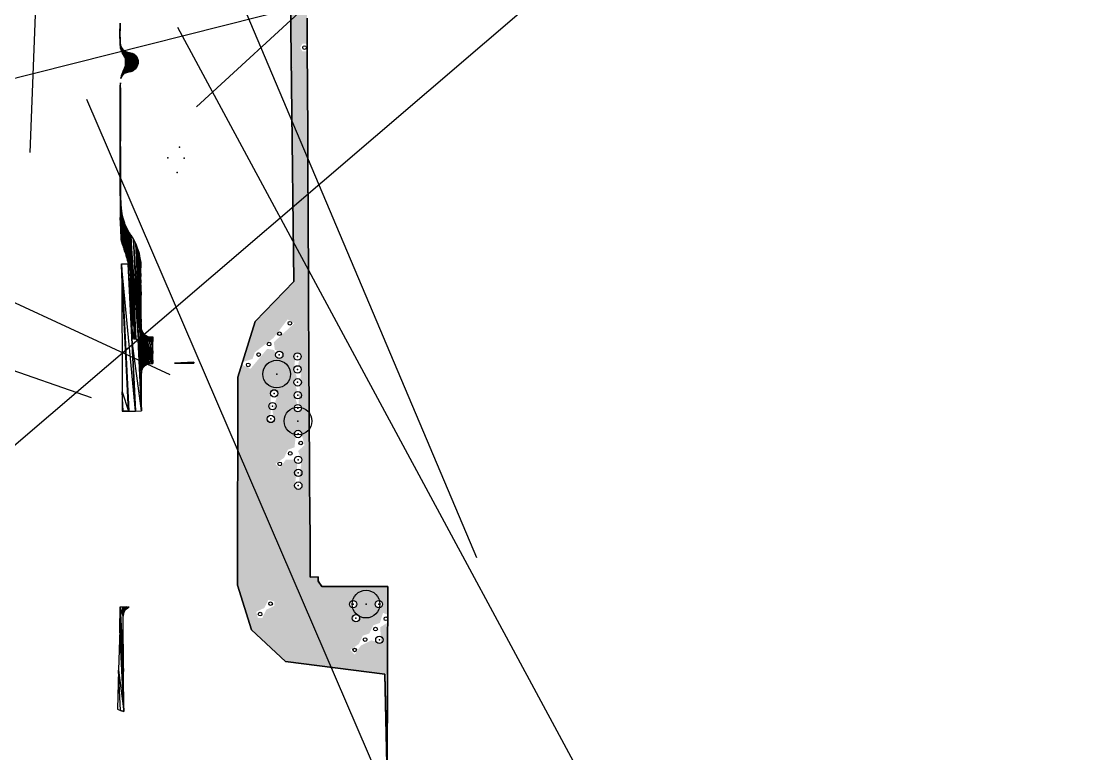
# Model space of a CAD drawing. Header units: metres. Extents: x 4 to 261, y 19 to 641.
# Drawn here: x 125.4 to 240.7, y 241.9 to 321.3 of the extents above; entities that cross this region are included whole.
import ezdxf

# ---------------------------------------------------------------- set-up
doc = ezdxf.new("R2010")
doc.units = ezdxf.units.M
for name, color, linetype in [('BOUNDARY', 7, 'Continuous'), ('ELECTR_CABLE', 7, 'Continuous'), ('ELECTR_CABLE_COMM', 7, 'Continuous'), ('NEW_BUSH', 3, 'Continuous'), ('NEW_LAWN', 82, 'Continuous'), ('NEW_TREE', 3, 'Continuous'), ('OVERHEAD_POWER_LINE', 7, 'Continuous'), ('ROAD', 7, 'Continuous'), ('SEWER', 7, 'Continuous'), ('SIDEWALK_PATH', 7, 'Continuous'), ('TREE', 7, 'Continuous'), ('WATER_PIPELINE', 7, 'Continuous')]:
    doc.layers.add(name, color=color, linetype=linetype)

# ---------------------------------------------------------------- blocks, each defined once
blk = doc.blocks.new('ДЕРЕН_SIBIRICA')
blk.add_circle((0, 0), 0.2)
blk = doc.blocks.new('СПИРЕЯ_СЕРАЯ')
blk.add_circle((0, 0), 0.2)
blk = doc.blocks.new('ДЕРЕН_FLAVIRAMEA')
blk.add_circle((0, 0), 0.2)

msp = doc.modelspace()

# ---------------------------------------------------------------- hatches: boundary and pattern name
at = {"layer": 'NEW_LAWN'}
h = msp.add_hatch(color=82, dxfattribs=at)
h.paths.add_polyline_path([(149.29, 284.1), (150.23, 283.64), (152.05, 285.81), (152.81, 285.68), (153.03, 284.96), (153.55, 284.82), (153.69, 285.34), (152.88, 285.71), (152.76, 286.52), (154.99, 288.58), (154.27, 289), (152.72, 286.98), (150.71, 285.43), (150.46, 284.72), (149.37, 284.37), (150.76, 288.75), (154.94, 293.11), (154.42, 335.77), (156.1, 342.02), (156.39, 318.86), (155.86, 318.87), (155.62, 318.46), (155.86, 318.04), (156.39, 318.05), (156.72, 261.08), (157.56, 261.09), (157.98, 260.05), (165.11, 260.05), (165.11, 256.99), (164.61, 257.2), (164.26, 256.1), (163.55, 255.85), (163.12, 254.96), (162.42, 254.72), (161.99, 253.83), (161.05, 253.17), (161.53, 252.69), (162.19, 253.64), (163.33, 254.21), (164.4, 253.94), (164.3, 255.63), (165.11, 256.14), (165.09, 250.52), (154.04, 251.91), (150.35, 255.37), (148.83, 260.19), (148.85, 282.73)])
h.paths.add_polyline_path([(164.44, 257.81), (164.48, 258.33), (163.97, 258.47), (163.83, 257.95)], flags=16)
h.paths.add_polyline_path([(156.09, 275.36), (155.72, 276.77), (155.2, 276.91), (155.01, 275.13), (154.3, 274.89), (153.88, 274), (152.93, 273.34), (153.41, 272.86), (154.08, 273.81), (154.94, 273.8), (155.32, 273.23), (155.05, 270.98), (155.42, 270.6), (155.8, 270.98), (155.51, 271.53), (155.78, 273.78), (155.39, 274.74)], flags=16)
h.paths.add_polyline_path([(161.5, 257.66), (161.68, 258.33), (161.17, 258.47), (161.03, 257.95)], flags=16)
h.paths.add_polyline_path([(161.52, 257.1), (161.34, 256.43), (161.86, 256.29), (161.99, 256.81)], flags=16)
h.paths.add_polyline_path([(155.72, 283.58), (155.42, 284.13), (155.66, 285.17), (155.14, 285.31), (154.96, 283.58), (155.26, 282.72), (154.97, 282.18), (155.27, 281.32), (154.98, 280.78), (155.28, 279.92), (154.99, 279.38), (155.37, 279), (155.75, 279.38), (155.45, 279.93)], flags=16)
h.paths.add_polyline_path([(152.43, 280.98), (152.43, 278.84), (152.06, 278.21), (152.44, 277.83), (152.81, 278.21), (152.62, 278.96), (153.18, 280.98), (152.8, 281.36)], flags=16)
h.paths.add_polyline_path([(152.17, 258.61), (151.74, 257.73), (150.86, 257.3), (151.04, 256.65), (151.52, 256.65), (151.94, 257.53), (152.82, 257.95), (152.82, 258.43)], flags=16)

# ---------------------------------------------------------------- linework, layer by layer
at = {"layer": 'BOUNDARY'}
msp.add_lwpolyline([(165.07, 241.25), (165.07, 243.25), (165.07, 244.23), (165.08, 246.23), (165.08, 247.23), (165.08, 249.23), (165.08, 250.22), (165.1, 252.22), (165.1, 253.22), (165.1, 255.22), (165.11, 256.21), (165.11, 258.21), (165.11, 259.21), (165.11, 260.04), (165.11, 260.04), (163.96, 260.04), (162.96, 260.04), (160.96, 260.04), (159.96, 260.04), (159.16, 260.04), (159.16, 260.04), (157.98, 260.04), (157.56, 260.63), (157.56, 261.09), (157.56, 261.09), (156.72, 261.08), (156.72, 261.08), (156.71, 261.78), (156.71, 262.78), (156.69, 264.78), (156.69, 265.76), (156.68, 267.76), (156.66, 268.77), (156.65, 270.77), (156.65, 271.75), (156.63, 273.75), (156.62, 274.75), (156.6, 276.74), (156.6, 277.74), (156.59, 279.74), (156.59, 280.74), (156.57, 282.73), (156.57, 283.73), (156.56, 285.73), (156.56, 286.73), (156.54, 288.71), (156.54, 289.71), (156.53, 291.71), (156.53, 292.72), (156.51, 294.7), (156.51, 295.7), (156.5, 297.7), (156.5, 298.7), (156.48, 300.69), (156.48, 301.69), (156.47, 303.69), (156.47, 304.69), (156.45, 306.68), (156.45, 307.68), (156.44, 309.68), (156.44, 310.68), (156.42, 312.66), (156.42, 313.66), (156.41, 315.67), (156.39, 316.65), (156.39, 318.65), (156.38, 319.65), (156.38, 321.65)], dxfattribs=at)
at = {"layer": 'ELECTR_CABLE'}
for p, q in [((240.68, 400.77), (144.39, 312.02)), ((186.53, 187.3), (132.51, 312.83))]:
    msp.add_line(p, q, dxfattribs=at)
at = {"layer": 'ELECTR_CABLE_COMM'}
msp.add_line((222.35, 358.95), (117.13, 268.91), dxfattribs=at)
at = {"layer": 'GROUND'}
for points in [[(165.05, 239.16), (164.79, 250.55), (154.03, 251.91), (150.35, 255.37), (148.83, 260.19), (148.85, 282.73), (150.76, 288.76), (154.94, 293.11), (154.42, 335.77)], [(156.38, 321.65), (156.38, 319.65), (156.39, 318.65), (156.39, 316.65), (156.41, 315.67), (156.42, 313.66), (156.42, 312.66), (156.44, 310.68), (156.44, 309.68), (156.45, 307.68), (156.45, 306.68), (156.47, 304.69), (156.47, 303.69), (156.48, 301.69), (156.48, 300.69), (156.5, 298.7), (156.5, 297.7), (156.51, 295.7), (156.51, 294.7), (156.53, 292.72), (156.53, 291.71), (156.54, 289.71), (156.54, 288.71), (156.56, 286.73), (156.56, 285.73), (156.57, 283.73), (156.57, 282.73), (156.59, 280.74), (156.59, 279.74), (156.6, 277.74), (156.6, 276.74), (156.62, 274.75), (156.63, 273.75), (156.65, 271.75), (156.65, 270.77), (156.66, 268.77), (156.68, 267.76), (156.69, 265.76), (156.69, 264.78), (156.71, 262.78), (156.71, 261.78), (156.72, 261.08), (157.56, 261.09), (157.56, 260.63), (157.98, 260.04), (159.16, 260.04), (159.96, 260.04), (160.96, 260.04), (162.96, 260.04), (163.96, 260.04), (165.11, 260.04), (165.11, 259.21), (165.11, 258.21), (165.11, 256.21), (165.1, 255.22), (165.1, 253.22), (165.1, 252.22), (165.08, 250.22), (165.08, 249.23), (165.08, 247.23), (165.08, 246.23), (165.07, 244.23), (165.07, 243.25), (165.07, 241.25)]]:
    msp.add_lwpolyline(points, dxfattribs=at)
at = {"layer": 'NEW_BUSH'}
for centre in [(153.36, 285.15), (155.33, 284.98), (155.34, 283.58), (155.35, 282.18), (152.8, 280.98), (155.36, 280.78), (152.62, 279.6), (155.37, 279.38), (152.44, 278.21), (155.39, 276.58), (155.41, 273.78), (155.42, 272.38), (155.42, 270.98), (161.36, 258.14), (164.16, 258.14), (161.67, 256.62), (164.21, 254.27)]:
    msp.add_circle(centre, 0.4, dxfattribs=at)
for p in [(153.36, 285.15), (155.33, 284.98), (155.34, 283.58), (155.35, 282.18), (152.8, 280.98), (155.36, 280.78), (152.62, 279.6), (155.37, 279.38), (152.44, 278.21), (155.39, 276.58), (155.41, 273.78), (155.42, 272.38), (155.42, 270.98), (161.36, 258.14), (164.16, 258.14), (161.67, 256.62), (164.21, 254.27)]:
    msp.add_point(p, dxfattribs=at)
at = {"layer": 'NEW_TREE'}
for centre in [(153.08, 283.07), (155.38, 277.98), (162.76, 258.14)]:
    msp.add_circle(centre, 1.5, dxfattribs=at)
for p in [(153.08, 283.07), (155.38, 277.98), (162.76, 258.14)]:
    msp.add_point(p, dxfattribs=at)
at = {"layer": 'OVERHEAD_POWER_LINE'}
for p, q in [((238.79, 343.94), (119.69, 313.85)), ((3.65, 325.32), (132.98, 280.55)), ((141.51, 283), (103.3, 300.67))]:
    msp.add_line(p, q, dxfattribs=at)
at = {"layer": 'ROAD'}
msp.add_lwpolyline([(132.97, 477.37), (133.22, 397.39), (134.6, 392.35), (138.35, 388.69), (156.04, 386.15), (155.82, 376.06), (149.44, 370.56), (148.59, 366.18), (148.73, 355.79), (150.81, 349.72), (155.95, 346.3), (156.27, 342.65), (154.42, 335.77), (154.94, 293.11), (150.76, 288.76), (148.85, 282.73), (148.83, 260.19), (150.35, 255.37), (154.03, 251.91), (164.79, 250.55), (165.15, 235.01)], dxfattribs=at)
msp.add_lwpolyline([(154.74, 316.28), (154.77, 316.28), (154.77, 316.28)], close=True, dxfattribs=at)
at = {"layer": 'SEWER'}
for p, q in [((126.34, 307.09), (131.64, 444.29)), ((142.32, 320.67), (193.32, 226.1))]:
    msp.add_line(p, q, dxfattribs=at)
at = {"layer": 'SIDEWALK_PATH'}
for points in [[(136.09, 320.86), (136.12, 320.26), (136.12, 320.26), (136.07, 320.19), (136.07, 320.19), (136.09, 320.86), (136.12, 320.26), (136.07, 320.19), (136.07, 320.19), (136.12, 319.01), (136.12, 319.01), (136.12, 320.26)], [(136.12, 321.1), (136.09, 320.86), (136.09, 320.86), (136.12, 320.26), (136.12, 320.26), (136.12, 321.1)], [(136.07, 320.19), (136.12, 319.01), (136.12, 319.01), (136.07, 320.06), (136.07, 320.06), (136.07, 320.19), (136.12, 319.01), (136.07, 320.06), (136.07, 320.06), (136.12, 318.97), (136.12, 318.97), (136.12, 319.01)], [(136.15, 318.5), (136.12, 318.97), (136.12, 318.97), (136.12, 318.8), (136.12, 318.8), (136.15, 318.5), (136.12, 318.97), (136.12, 318.8), (136.12, 318.8), (136.07, 320.06), (136.07, 320.06), (136.12, 318.97)], [(136.15, 318.77), (136.16, 318.37), (136.16, 318.37), (136.12, 318.97), (136.12, 318.97), (136.15, 318.77), (136.16, 318.37), (136.12, 318.97), (136.12, 318.97), (136.15, 318.5), (136.15, 318.5), (136.16, 318.37)], [(136.15, 318.76), (136.18, 318.28), (136.18, 318.28), (136.15, 318.77), (136.15, 318.77), (136.15, 318.76), (136.18, 318.28), (136.15, 318.77), (136.15, 318.77), (136.16, 318.37), (136.16, 318.37), (136.18, 318.28)], [(136.19, 318.59), (136.22, 318.16), (136.22, 318.16), (136.15, 318.76), (136.15, 318.76), (136.19, 318.59), (136.22, 318.16), (136.15, 318.76), (136.15, 318.76), (136.18, 318.28), (136.18, 318.28), (136.22, 318.16)], [(136.28, 318.41), (136.31, 317.92), (136.31, 317.92), (136.19, 318.59), (136.19, 318.59), (136.28, 318.41), (136.31, 317.92), (136.19, 318.59), (136.19, 318.59), (136.22, 318.16), (136.22, 318.16), (136.31, 317.92)], [(136.34, 318.35), (136.37, 317.79), (136.37, 317.79), (136.28, 318.41), (136.28, 318.41), (136.34, 318.35), (136.37, 317.79), (136.28, 318.41), (136.28, 318.41), (136.31, 317.92), (136.31, 317.92), (136.37, 317.79)], [(136.4, 318.26), (136.43, 317.67), (136.43, 317.67), (136.34, 318.35), (136.34, 318.35), (136.4, 318.26), (136.43, 317.67), (136.34, 318.35), (136.34, 318.35), (136.37, 317.79), (136.37, 317.79), (136.43, 317.67)], [(136.55, 318.13), (136.58, 317.4), (136.58, 317.4), (136.4, 318.26), (136.4, 318.26), (136.55, 318.13), (136.58, 317.4), (136.4, 318.26), (136.4, 318.26), (136.43, 317.67), (136.43, 317.67), (136.58, 317.4)], [(136.59, 318.1), (136.64, 317.32), (136.64, 317.32), (136.55, 318.13), (136.55, 318.13), (136.59, 318.1), (136.64, 317.32), (136.55, 318.13), (136.55, 318.13), (136.58, 317.4), (136.58, 317.4), (136.64, 317.32)], [(136.65, 318.07), (136.7, 317.13), (136.7, 317.13), (136.59, 318.1), (136.59, 318.1), (136.65, 318.07), (136.7, 317.13), (136.59, 318.1), (136.59, 318.1), (136.64, 317.32), (136.64, 317.32), (136.7, 317.13)], [(136.71, 318.02), (136.83, 315.77), (136.83, 315.77), (136.65, 318.07), (136.65, 318.07), (136.71, 318.02), (136.83, 315.77), (136.65, 318.07), (136.65, 318.07), (136.77, 315.75), (136.77, 315.75), (136.83, 315.77)], [(136.7, 317.13), (136.77, 315.75), (136.77, 315.75), (136.7, 316.84), (136.7, 316.84), (136.7, 317.13), (136.77, 315.75), (136.7, 316.84), (136.7, 316.84), (136.76, 315.75), (136.76, 315.75), (136.77, 315.75)], [(136.82, 317.99), (136.92, 315.8), (136.92, 315.8), (136.71, 318.02), (136.71, 318.02), (136.82, 317.99), (136.92, 315.8), (136.71, 318.02), (136.71, 318.02), (136.83, 315.77), (136.83, 315.77), (136.92, 315.8)], [(136.91, 317.96), (137.01, 315.81), (137.01, 315.81), (136.82, 317.99), (136.82, 317.99), (136.91, 317.96), (137.01, 315.81), (136.82, 317.99), (136.82, 317.99), (136.92, 315.8), (136.92, 315.8), (137.01, 315.81)], [(137, 317.93), (137.1, 315.83), (137.1, 315.83), (136.91, 317.96), (136.91, 317.96), (137, 317.93), (137.1, 315.83), (136.91, 317.96), (136.91, 317.96), (137.01, 315.81), (137.01, 315.81), (137.1, 315.83)], [(137.09, 317.92), (137.19, 315.86), (137.19, 315.86), (137, 317.93), (137, 317.93), (137.09, 317.92), (137.19, 315.86), (137, 317.93), (137, 317.93), (137.1, 315.83), (137.1, 315.83), (137.19, 315.86)], [(137.19, 317.9), (137.3, 315.87), (137.3, 315.87), (137.09, 317.92), (137.09, 317.92), (137.19, 317.9), (137.3, 315.87), (137.09, 317.92), (137.09, 317.92), (137.19, 315.86), (137.19, 315.86), (137.3, 315.87)], [(137.28, 317.89), (137.39, 315.9), (137.39, 315.9), (137.19, 317.9), (137.19, 317.9), (137.28, 317.89), (137.39, 315.9), (137.19, 317.9), (137.19, 317.9), (137.3, 315.87), (137.3, 315.87), (137.39, 315.9)], [(137.39, 317.86), (137.48, 315.93), (137.48, 315.93), (137.28, 317.89), (137.28, 317.89), (137.39, 317.86), (137.48, 315.93), (137.28, 317.89), (137.28, 317.89), (137.39, 315.9), (137.39, 315.9), (137.48, 315.93)], [(137.48, 317.83), (137.56, 315.99), (137.56, 315.99), (137.39, 317.86), (137.39, 317.86), (137.48, 317.83), (137.56, 315.99), (137.39, 317.86), (137.39, 317.86), (137.48, 315.93), (137.48, 315.93), (137.56, 315.99)], [(137.55, 317.77), (137.64, 316.04), (137.64, 316.04), (137.48, 317.83), (137.48, 317.83), (137.55, 317.77), (137.64, 316.04), (137.48, 317.83), (137.48, 317.83), (137.56, 315.99), (137.56, 315.99), (137.64, 316.04)], [(137.64, 317.73), (137.71, 316.11), (137.71, 316.11), (137.55, 317.77), (137.55, 317.77), (137.64, 317.73), (137.71, 316.11), (137.55, 317.77), (137.55, 317.77), (137.64, 316.04), (137.64, 316.04), (137.71, 316.11)], [(137.71, 317.65), (137.79, 316.17), (137.79, 316.17), (137.64, 317.73), (137.64, 317.73), (137.71, 317.65), (137.79, 316.17), (137.64, 317.73), (137.64, 317.73), (137.71, 316.11), (137.71, 316.11), (137.79, 316.17)], [(137.79, 317.59), (137.85, 316.25), (137.85, 316.25), (137.71, 317.65), (137.71, 317.65), (137.79, 317.59), (137.85, 316.25), (137.71, 317.65), (137.71, 317.65), (137.79, 316.17), (137.79, 316.17), (137.85, 316.25)], [(137.85, 317.52), (137.91, 316.32), (137.91, 316.32), (137.79, 317.59), (137.79, 317.59), (137.85, 317.52), (137.91, 316.32), (137.79, 317.59), (137.79, 317.59), (137.85, 316.25), (137.85, 316.25), (137.91, 316.32)], [(137.91, 317.44), (137.95, 316.43), (137.95, 316.43), (137.85, 317.52), (137.85, 317.52), (137.91, 317.44), (137.95, 316.43), (137.85, 317.52), (137.85, 317.52), (137.91, 316.32), (137.91, 316.32), (137.95, 316.43)], [(137.95, 317.34), (138, 316.5), (138, 316.5), (137.91, 317.44), (137.91, 317.44), (137.95, 317.34), (138, 316.5), (137.91, 317.44), (137.91, 317.44), (137.95, 316.43), (137.95, 316.43), (138, 316.5)], [(137.98, 317.26), (138.03, 316.61), (138.03, 316.61), (137.95, 317.34), (137.95, 317.34), (137.98, 317.26), (138.03, 316.61), (137.95, 317.34), (137.95, 317.34), (138, 316.5), (138, 316.5), (138.03, 316.61)], [(138.03, 317.16), (138.04, 316.7), (138.04, 316.7), (137.98, 317.26), (137.98, 317.26), (138.03, 317.16), (138.04, 316.7), (137.98, 317.26), (137.98, 317.26), (138.03, 316.61), (138.03, 316.61), (138.04, 316.7)], [(138.04, 317.08), (138.06, 316.81), (138.06, 316.81), (138.03, 317.16), (138.03, 317.16), (138.04, 317.08), (138.06, 316.81), (138.03, 317.16), (138.03, 317.16), (138.04, 316.7), (138.04, 316.7), (138.06, 316.81)], [(138.06, 316.89), (138.04, 317.08), (138.04, 317.08), (138.06, 316.81), (138.06, 316.81), (138.06, 316.89)], [(136.56, 316.23), (136.59, 315.67), (136.59, 315.67), (136.44, 315.92), (136.44, 315.92), (136.56, 316.23), (136.59, 315.67), (136.44, 315.92), (136.44, 315.92), (136.46, 315.55), (136.46, 315.55), (136.59, 315.67)], [(136.44, 315.9), (136.44, 315.9), (136.44, 315.9), (136.46, 315.55), (136.46, 315.55), (136.44, 315.9), (136.44, 315.9), (136.46, 315.55), (136.46, 315.55), (136.44, 315.92), (136.44, 315.92), (136.44, 315.9)], [(136.68, 316.5), (136.73, 315.72), (136.73, 315.72), (136.56, 316.23), (136.56, 316.23), (136.68, 316.5), (136.73, 315.72), (136.56, 316.23), (136.56, 316.23), (136.59, 315.67), (136.59, 315.67), (136.73, 315.72)], [(136.7, 316.61), (136.74, 315.74), (136.74, 315.74), (136.68, 316.5), (136.68, 316.5), (136.7, 316.61), (136.74, 315.74), (136.68, 316.5), (136.68, 316.5), (136.73, 315.72), (136.73, 315.72), (136.74, 315.74)], [(136.7, 316.84), (136.76, 315.75), (136.76, 315.75), (136.7, 316.61), (136.7, 316.61), (136.7, 316.84), (136.76, 315.75), (136.7, 316.61), (136.7, 316.61), (136.74, 315.74), (136.74, 315.74), (136.76, 315.75)], [(136.25, 315.26), (136.19, 315.11), (136.19, 315.11), (136.19, 315.14), (136.19, 315.14), (136.25, 315.26), (136.19, 315.11), (136.19, 315.14), (136.19, 315.14), (136.18, 315.1), (136.18, 315.1), (136.19, 315.11)], [(136.25, 315.26), (136.24, 315.37), (136.24, 315.37), (136.19, 315.14), (136.19, 315.14), (136.25, 315.26)], [(136.25, 315.43), (136.27, 315.29), (136.27, 315.29), (136.24, 315.37), (136.24, 315.37), (136.25, 315.43), (136.27, 315.29), (136.24, 315.37), (136.24, 315.37), (136.25, 315.26), (136.25, 315.26), (136.27, 315.29)], [(136.33, 315.62), (136.34, 315.41), (136.34, 315.41), (136.25, 315.43), (136.25, 315.43), (136.33, 315.62), (136.34, 315.41), (136.25, 315.43), (136.25, 315.43), (136.27, 315.29), (136.27, 315.29), (136.34, 315.41)], [(136.44, 315.9), (136.46, 315.55), (136.46, 315.55), (136.33, 315.62), (136.33, 315.62), (136.44, 315.9), (136.46, 315.55), (136.33, 315.62), (136.33, 315.62), (136.34, 315.41), (136.34, 315.41), (136.46, 315.55)], [(136.13, 314.63), (136.12, 314.4), (136.12, 314.4), (136.13, 313.87), (136.13, 313.87), (136.13, 314.63)], [(136.12, 314.4), (136.13, 313.87), (136.13, 313.87), (136.12, 302.7), (136.12, 302.7), (136.12, 314.4), (136.13, 313.87), (136.12, 302.7), (136.12, 302.7), (136.18, 301.63), (136.18, 301.63), (136.13, 313.87)], [(136.4, 297), (136.12, 302.7), (136.12, 302.7), (136.12, 300.03), (136.12, 300.03), (136.4, 297)], [(136.18, 301.63), (136.18, 301.63), (136.18, 301.63), (136.4, 297), (136.4, 297), (136.18, 301.63), (136.18, 301.63), (136.4, 297), (136.4, 297), (136.21, 301.05), (136.21, 301.05), (136.18, 301.63)], [(136.28, 300.45), (136.47, 296.79), (136.47, 296.79), (136.21, 301.05), (136.21, 301.05), (136.28, 300.45), (136.47, 296.79), (136.21, 301.05), (136.21, 301.05), (136.4, 297), (136.4, 297), (136.47, 296.79)], [(136.4, 297), (136.25, 297.46), (136.25, 297.46), (136.12, 300.03), (136.12, 300.03), (136.4, 297), (136.25, 297.46), (136.12, 300.03), (136.12, 300.03), (136.19, 297.66), (136.19, 297.66), (136.25, 297.46)], [(136.37, 300.12), (136.55, 296.55), (136.55, 296.55), (136.28, 300.45), (136.28, 300.45), (136.37, 300.12), (136.55, 296.55), (136.28, 300.45), (136.28, 300.45), (136.47, 296.79), (136.47, 296.79), (136.55, 296.55)], [(136.43, 299.88), (136.59, 296.39), (136.59, 296.39), (136.37, 300.12), (136.37, 300.12), (136.43, 299.88), (136.59, 296.39), (136.37, 300.12), (136.37, 300.12), (136.55, 296.55), (136.55, 296.55), (136.59, 296.39)], [(136.56, 299.48), (136.74, 295.96), (136.74, 295.96), (136.43, 299.88), (136.43, 299.88), (136.56, 299.48), (136.74, 295.96), (136.43, 299.88), (136.43, 299.88), (136.59, 296.39), (136.59, 296.39), (136.74, 295.96)], [(136.59, 299.4), (136.77, 295.85), (136.77, 295.85), (136.56, 299.48), (136.56, 299.48), (136.59, 299.4), (136.77, 295.85), (136.56, 299.48), (136.56, 299.48), (136.74, 295.96), (136.74, 295.96), (136.77, 295.85)], [(136.62, 299.33), (136.79, 295.75), (136.79, 295.75), (136.59, 299.4), (136.59, 299.4), (136.62, 299.33), (136.79, 295.75), (136.59, 299.4), (136.59, 299.4), (136.77, 295.85), (136.77, 295.85), (136.79, 295.75)], [(136.71, 299.11), (136.91, 295.34), (136.91, 295.34), (136.62, 299.33), (136.62, 299.33), (136.71, 299.11), (136.91, 295.34), (136.62, 299.33), (136.62, 299.33), (136.79, 295.75), (136.79, 295.75), (136.91, 295.34)], [(136.86, 298.78), (137.06, 294.73), (137.06, 294.73), (136.71, 299.11), (136.71, 299.11), (136.86, 298.78), (137.06, 294.73), (136.71, 299.11), (136.71, 299.11), (136.91, 295.34), (136.91, 295.34), (137.06, 294.73)], [(137, 298.54), (137.22, 294.12), (137.22, 294.12), (136.86, 298.78), (136.86, 298.78), (137, 298.54), (137.22, 294.12), (136.86, 298.78), (136.86, 298.78), (137.06, 294.73), (137.06, 294.73), (137.22, 294.12)], [(137.1, 298.37), (137.34, 293.52), (137.34, 293.52), (137, 298.54), (137, 298.54), (137.1, 298.37), (137.34, 293.52), (137, 298.54), (137, 298.54), (137.22, 294.12), (137.22, 294.12), (137.34, 293.52)], [(137.16, 298.27), (137.43, 292.8), (137.43, 292.8), (137.1, 298.37), (137.1, 298.37), (137.16, 298.27), (137.43, 292.8), (137.1, 298.37), (137.1, 298.37), (137.34, 293.52), (137.34, 293.52), (137.43, 292.8)], [(137.18, 298.24), (137.46, 292.49), (137.46, 292.49), (137.16, 298.27), (137.16, 298.27), (137.18, 298.24), (137.46, 292.49), (137.16, 298.27), (137.16, 298.27), (137.43, 292.8), (137.43, 292.8), (137.46, 292.49)], [(137.19, 298.21), (137.49, 292.15), (137.49, 292.15), (137.18, 298.24), (137.18, 298.24), (137.19, 298.21), (137.49, 292.15), (137.18, 298.24), (137.18, 298.24), (137.46, 292.49), (137.46, 292.49), (137.49, 292.15)], [(137.21, 298.18), (137.55, 291.46), (137.55, 291.46), (137.19, 298.21), (137.19, 298.21), (137.21, 298.18), (137.55, 291.46), (137.19, 298.21), (137.19, 298.21), (137.49, 292.15), (137.49, 292.15), (137.55, 291.46)], [(137.27, 298.11), (137.82, 286.88), (137.82, 286.88), (137.21, 298.18), (137.21, 298.18), (137.27, 298.11), (137.82, 286.88), (137.21, 298.18), (137.21, 298.18), (137.77, 286.88), (137.77, 286.88), (137.82, 286.88)], [(137.55, 297.66), (138.09, 286.83), (138.09, 286.83), (137.27, 298.11), (137.27, 298.11), (137.55, 297.66), (138.09, 286.83), (137.27, 298.11), (137.27, 298.11), (137.82, 286.88), (137.82, 286.88), (138.09, 286.83)], [(137.79, 297.18), (138.3, 286.8), (138.3, 286.8), (137.55, 297.66), (137.55, 297.66), (137.79, 297.18), (138.3, 286.8), (137.55, 297.66), (137.55, 297.66), (138.09, 286.83), (138.09, 286.83), (138.3, 286.8)], [(137.95, 296.76), (138.46, 286.77), (138.46, 286.77), (137.79, 297.18), (137.79, 297.18), (137.95, 296.76), (138.46, 286.77), (137.79, 297.18), (137.79, 297.18), (138.3, 286.8), (138.3, 286.8), (138.46, 286.77)], [(137.98, 296.69), (138.39, 288.67), (138.39, 288.67), (137.95, 296.76), (137.95, 296.76), (137.98, 296.69), (138.39, 288.67), (137.95, 296.76), (137.95, 296.76), (138.39, 288.15), (138.39, 288.15), (138.39, 288.67)], [(138.15, 296.18), (138.37, 291.64), (138.37, 291.64), (137.98, 296.69), (137.98, 296.69), (138.15, 296.18), (138.37, 291.64), (137.98, 296.69), (137.98, 296.69), (138.39, 288.67), (138.39, 288.67), (138.37, 291.64)], [(138.22, 295.85), (138.36, 292.91), (138.36, 292.91), (138.15, 296.18), (138.15, 296.18), (138.22, 295.85), (138.36, 292.91), (138.15, 296.18), (138.15, 296.18), (138.37, 291.64), (138.37, 291.64), (138.36, 292.91)], [(138.25, 295.66), (138.36, 293.64), (138.36, 293.64), (138.22, 295.85), (138.22, 295.85), (138.25, 295.66), (138.36, 293.64), (138.22, 295.85), (138.22, 295.85), (138.36, 292.91), (138.36, 292.91), (138.36, 293.64)], [(138.33, 295.15), (138.36, 294.6), (138.36, 294.6), (138.25, 295.66), (138.25, 295.66), (138.33, 295.15), (138.36, 294.6), (138.25, 295.66), (138.25, 295.66), (138.36, 293.64), (138.36, 293.64), (138.36, 294.6)], [(136.97, 295.03), (137.76, 279.07), (137.76, 279.07), (136.25, 295.03), (136.25, 295.03), (136.97, 295.03), (137.76, 279.07), (136.25, 295.03), (136.25, 295.03), (137.04, 279.07), (137.04, 279.07), (137.76, 279.07)], [(136.25, 295.03), (137.04, 279.07), (137.04, 279.07), (136.27, 293.82), (136.27, 293.82), (136.25, 295.03), (137.04, 279.07), (136.27, 293.82), (136.27, 293.82), (137, 279.07), (137, 279.07), (137.04, 279.07)], [(136.98, 295.03), (137.37, 287.21), (137.37, 287.21), (136.97, 295.03), (136.97, 295.03), (136.98, 295.03), (137.37, 287.21), (136.97, 295.03), (136.97, 295.03), (137.37, 286.94), (137.37, 286.94), (137.37, 287.21)], [(137.22, 294.12), (137.46, 289.28), (137.46, 289.28), (136.98, 295.03), (136.98, 295.03), (137.22, 294.12), (137.46, 289.28), (136.98, 295.03), (136.98, 295.03), (137.37, 287.21), (137.37, 287.21), (137.46, 289.28)], [(137.34, 293.52), (137.51, 290.27), (137.51, 290.27), (137.22, 294.12), (137.22, 294.12), (137.34, 293.52), (137.51, 290.27), (137.22, 294.12), (137.22, 294.12), (137.46, 289.28), (137.46, 289.28), (137.51, 290.27)], [(138.33, 295.13), (138.33, 295.15), (138.33, 295.15), (138.36, 294.6), (138.36, 294.6), (138.33, 295.13)], [(137, 279.07), (136.27, 293.82), (136.27, 293.82), (136.33, 281.16), (136.33, 281.16), (137, 279.07)], [(137.46, 292.49), (137.53, 291.12), (137.53, 291.12), (137.34, 293.52), (137.34, 293.52), (137.46, 292.49), (137.53, 291.12), (137.34, 293.52), (137.34, 293.52), (137.51, 290.27), (137.51, 290.27), (137.53, 291.12)], [(137.55, 291.46), (137.46, 292.49), (137.46, 292.49), (137.53, 291.12), (137.53, 291.12), (137.55, 291.46)], [(137.53, 291.24), (137.76, 286.88), (137.76, 286.88), (137.51, 290.36), (137.51, 290.36), (137.53, 291.24), (137.76, 286.88), (137.51, 290.36), (137.51, 290.36), (137.67, 286.89), (137.67, 286.89), (137.76, 286.88)], [(137.55, 291.46), (137.77, 286.88), (137.77, 286.88), (137.53, 291.24), (137.53, 291.24), (137.55, 291.46), (137.77, 286.88), (137.53, 291.24), (137.53, 291.24), (137.76, 286.88), (137.76, 286.88), (137.77, 286.88)], [(137.51, 290.36), (137.67, 286.89), (137.67, 286.89), (137.4, 287.89), (137.4, 287.89), (137.51, 290.36), (137.67, 286.89), (137.4, 287.89), (137.4, 287.89), (137.45, 286.92), (137.45, 286.92), (137.67, 286.89)], [(137.45, 286.92), (137.4, 287.89), (137.4, 287.89), (137.37, 286.94), (137.37, 286.94), (137.45, 286.92)], [(138.39, 288.15), (138.39, 288.15), (138.39, 288.15), (138.46, 286.77), (138.46, 286.77), (138.39, 288.15), (138.39, 288.15), (138.46, 286.77), (138.46, 286.77), (138.4, 287.97), (138.4, 287.97), (138.39, 288.15)], [(138.45, 287.79), (138.51, 286.77), (138.51, 286.77), (138.4, 287.97), (138.4, 287.97), (138.45, 287.79), (138.51, 286.77), (138.4, 287.97), (138.4, 287.97), (138.46, 286.77), (138.46, 286.77), (138.51, 286.77)], [(138.54, 287.62), (138.57, 286.76), (138.57, 286.76), (138.45, 287.79), (138.45, 287.79), (138.54, 287.62), (138.57, 286.76), (138.45, 287.79), (138.45, 287.79), (138.51, 286.77), (138.51, 286.77), (138.57, 286.76)], [(138.64, 287.47), (138.67, 286.74), (138.67, 286.74), (138.54, 287.62), (138.54, 287.62), (138.64, 287.47), (138.67, 286.74), (138.54, 287.62), (138.54, 287.62), (138.57, 286.76), (138.57, 286.76), (138.67, 286.74)], [(138.76, 287.34), (138.8, 286.73), (138.8, 286.73), (138.64, 287.47), (138.64, 287.47), (138.76, 287.34), (138.8, 286.73), (138.64, 287.47), (138.64, 287.47), (138.67, 286.74), (138.67, 286.74), (138.8, 286.73)], [(138.92, 287.24), (138.94, 286.7), (138.94, 286.7), (138.76, 287.34), (138.76, 287.34), (138.92, 287.24), (138.94, 286.7), (138.76, 287.34), (138.76, 287.34), (138.8, 286.73), (138.8, 286.73), (138.94, 286.7)], [(138.95, 287.22), (138.98, 286.7), (138.98, 286.7), (138.92, 287.24), (138.92, 287.24), (138.95, 287.22), (138.98, 286.7), (138.92, 287.24), (138.92, 287.24), (138.94, 286.7), (138.94, 286.7), (138.98, 286.7)], [(139.09, 287.16), (139.1, 286.68), (139.1, 286.68), (138.95, 287.22), (138.95, 287.22), (139.09, 287.16), (139.1, 286.68), (138.95, 287.22), (138.95, 287.22), (138.98, 286.7), (138.98, 286.7), (139.1, 286.68)], [(139.27, 287.12), (139.28, 286.65), (139.28, 286.65), (139.09, 287.16), (139.09, 287.16), (139.27, 287.12), (139.28, 286.65), (139.09, 287.16), (139.09, 287.16), (139.1, 286.68), (139.1, 286.68), (139.28, 286.65)], [(139.45, 287.1), (139.46, 286.64), (139.46, 286.64), (139.27, 287.12), (139.27, 287.12), (139.45, 287.1), (139.46, 286.64), (139.27, 287.12), (139.27, 287.12), (139.28, 286.65), (139.28, 286.65), (139.46, 286.64)], [(139.55, 287.1), (139.58, 286.62), (139.58, 286.62), (139.45, 287.1), (139.45, 287.1), (139.55, 287.1), (139.58, 286.62), (139.45, 287.1), (139.45, 287.1), (139.46, 286.64), (139.46, 286.64), (139.58, 286.62)], [(139.63, 287.1), (139.64, 286.62), (139.64, 286.62), (139.55, 287.1), (139.55, 287.1), (139.63, 287.1), (139.64, 286.62), (139.55, 287.1), (139.55, 287.1), (139.58, 286.62), (139.58, 286.62), (139.64, 286.62)], [(139.64, 287.1), (139.63, 287.1), (139.63, 287.1), (139.64, 286.62), (139.64, 286.62), (139.64, 287.1)], [(138.04, 286.83), (138.43, 279.08), (138.43, 279.08), (137.37, 286.94), (137.37, 286.94), (138.04, 286.83), (138.43, 279.08), (137.37, 286.94), (137.37, 286.94), (137.76, 279.07), (137.76, 279.07), (138.43, 279.08)], [(138.24, 286.82), (138.42, 283.17), (138.42, 283.17), (138.04, 286.83), (138.04, 286.83), (138.24, 286.82), (138.42, 283.17), (138.04, 286.83), (138.04, 286.83), (138.43, 279.08), (138.43, 279.08), (138.42, 283.17)], [(138.25, 286.8), (138.43, 283.37), (138.43, 283.37), (138.24, 286.82), (138.24, 286.82), (138.25, 286.8), (138.43, 283.37), (138.24, 286.82), (138.24, 286.82), (138.42, 283.17), (138.42, 283.17), (138.43, 283.37)], [(138.33, 286.8), (138.49, 283.58), (138.49, 283.58), (138.25, 286.8), (138.25, 286.8), (138.33, 286.8), (138.49, 283.58), (138.25, 286.8), (138.25, 286.8), (138.43, 283.37), (138.43, 283.37), (138.49, 283.58)], [(138.43, 286.77), (138.58, 283.76), (138.58, 283.76), (138.33, 286.8), (138.33, 286.8), (138.43, 286.77), (138.58, 283.76), (138.33, 286.8), (138.33, 286.8), (138.49, 283.58), (138.49, 283.58), (138.58, 283.76)], [(138.57, 286.76), (138.71, 283.91), (138.71, 283.91), (138.43, 286.77), (138.43, 286.77), (138.57, 286.76), (138.71, 283.91), (138.43, 286.77), (138.43, 286.77), (138.58, 283.76), (138.58, 283.76), (138.71, 283.91)], [(138.73, 286.73), (138.86, 284.04), (138.86, 284.04), (138.57, 286.76), (138.57, 286.76), (138.73, 286.73), (138.86, 284.04), (138.57, 286.76), (138.57, 286.76), (138.71, 283.91), (138.71, 283.91), (138.86, 284.04)], [(138.92, 286.7), (139.04, 284.14), (139.04, 284.14), (138.73, 286.73), (138.73, 286.73), (138.92, 286.7), (139.04, 284.14), (138.73, 286.73), (138.73, 286.73), (138.86, 284.04), (138.86, 284.04), (139.04, 284.14)], [(138.98, 286.7), (139.1, 284.16), (139.1, 284.16), (138.92, 286.7), (138.92, 286.7), (138.98, 286.7), (139.1, 284.16), (138.92, 286.7), (138.92, 286.7), (139.04, 284.14), (139.04, 284.14), (139.1, 284.16)], [(139.12, 286.68), (139.25, 284.2), (139.25, 284.2), (138.98, 286.7), (138.98, 286.7), (139.12, 286.68), (139.25, 284.2), (138.98, 286.7), (138.98, 286.7), (139.1, 284.16), (139.1, 284.16), (139.25, 284.2)], [(139.33, 286.65), (139.45, 284.22), (139.45, 284.22), (139.12, 286.68), (139.12, 286.68), (139.33, 286.65), (139.45, 284.22), (139.12, 286.68), (139.12, 286.68), (139.25, 284.2), (139.25, 284.2), (139.45, 284.22)], [(139.54, 286.62), (139.66, 284.22), (139.66, 284.22), (139.33, 286.65), (139.33, 286.65), (139.54, 286.62), (139.66, 284.22), (139.33, 286.65), (139.33, 286.65), (139.45, 284.22), (139.45, 284.22), (139.66, 284.22)], [(139.58, 286.62), (139.64, 285.31), (139.64, 285.31), (139.54, 286.62), (139.54, 286.62), (139.58, 286.62), (139.64, 285.31), (139.54, 286.62), (139.54, 286.62), (139.66, 284.22), (139.66, 284.22), (139.64, 285.31)], [(139.64, 286.62), (139.58, 286.62), (139.58, 286.62), (139.64, 285.31), (139.64, 285.31), (139.64, 286.62)], [(144.1, 284.26), (144.1, 284.26), (144.1, 284.26), (144.1, 284.37), (144.1, 284.37), (144.1, 284.26), (144.1, 284.26), (144.1, 284.37), (144.1, 284.37), (141.98, 284.25), (141.98, 284.25), (144.1, 284.26)], [(137, 279.07), (136.43, 279.07), (136.43, 279.07), (136.33, 281.16), (136.33, 281.16), (137, 279.07), (136.43, 279.07), (136.33, 281.16), (136.33, 281.16), (136.34, 279.07), (136.34, 279.07), (136.43, 279.07)], [(136.12, 257.85), (136.47, 250.83), (136.47, 250.83), (136.06, 255.39), (136.06, 255.39), (136.12, 257.85), (136.47, 250.83), (136.06, 255.39), (136.06, 255.39), (136.49, 246.5), (136.49, 246.5), (136.47, 250.83)], [(136.39, 257.85), (136.44, 256.85), (136.44, 256.85), (136.12, 257.85), (136.12, 257.85), (136.39, 257.85), (136.44, 256.85), (136.12, 257.85), (136.12, 257.85), (136.47, 250.83), (136.47, 250.83), (136.44, 256.85)], [(136.42, 257.85), (136.46, 257.03), (136.46, 257.03), (136.39, 257.85), (136.39, 257.85), (136.42, 257.85), (136.46, 257.03), (136.39, 257.85), (136.39, 257.85), (136.44, 256.85), (136.44, 256.85), (136.46, 257.03)], [(136.47, 257.84), (136.5, 257.19), (136.5, 257.19), (136.42, 257.85), (136.42, 257.85), (136.47, 257.84), (136.5, 257.19), (136.42, 257.85), (136.42, 257.85), (136.46, 257.03), (136.46, 257.03), (136.5, 257.19)], [(136.55, 257.84), (136.58, 257.36), (136.58, 257.36), (136.47, 257.84), (136.47, 257.84), (136.55, 257.84), (136.58, 257.36), (136.47, 257.84), (136.47, 257.84), (136.5, 257.19), (136.5, 257.19), (136.58, 257.36)], [(136.65, 257.84), (136.67, 257.51), (136.67, 257.51), (136.55, 257.84), (136.55, 257.84), (136.65, 257.84), (136.67, 257.51), (136.55, 257.84), (136.55, 257.84), (136.58, 257.36), (136.58, 257.36), (136.67, 257.51)], [(136.79, 257.84), (136.79, 257.64), (136.79, 257.64), (136.65, 257.84), (136.65, 257.84), (136.79, 257.84), (136.79, 257.64), (136.65, 257.84), (136.65, 257.84), (136.67, 257.51), (136.67, 257.51), (136.79, 257.64)], [(136.94, 257.82), (136.94, 257.75), (136.94, 257.75), (136.79, 257.84), (136.79, 257.84), (136.94, 257.82), (136.94, 257.75), (136.79, 257.84), (136.79, 257.84), (136.79, 257.64), (136.79, 257.64), (136.94, 257.75)], [(137.09, 257.82), (136.94, 257.82), (136.94, 257.82), (136.94, 257.75), (136.94, 257.75), (137.09, 257.82)], [(136.49, 246.5), (136.06, 255.39), (136.06, 255.39), (135.92, 250.97), (135.92, 250.97), (136.49, 246.5)], [(136.49, 246.5), (136.15, 246.61), (136.15, 246.61), (135.92, 250.97), (135.92, 250.97), (136.49, 246.5), (136.15, 246.61), (135.92, 250.97), (135.92, 250.97), (135.8, 246.76), (135.8, 246.76), (136.15, 246.61)]]:
    msp.add_lwpolyline(points, close=True, dxfattribs=at)
at = {"layer": 'TREE'}
for p in [(142.54, 307.68), (141.26, 306.5), (143.04, 306.46), (142.29, 304.92)]:
    msp.add_point(p, dxfattribs=at)
at = {"layer": 'WATER_PIPELINE'}
msp.add_line((174.76, 263.14), (128.52, 372.49), dxfattribs=at)

# ---------------------------------------------------------------- block references
at = {"layer": 'BUSH'}
for name, p in [('ДЕРЕН_SIBIRICA', (156.1, 318.46)), ('ДЕРЕН_SIBIRICA', (154.51, 288.58)), ('ДЕРЕН_SIBIRICA', (153.38, 287.45)), ('ДЕРЕН_FLAVIRAMEA', (152.25, 286.32)), ('ДЕРЕН_FLAVIRAMEA', (151.12, 285.19)), ('ДЕРЕН_FLAVIRAMEA', (149.99, 284.06)), ('СПИРЕЯ_СЕРАЯ', (155.68, 275.6)), ('ДЕРЕН_SIBIRICA', (154.54, 274.47)), ('ДЕРЕН_SIBIRICA', (153.41, 273.34)), ('СПИРЕЯ_СЕРАЯ', (152.41, 258.19)), ('СПИРЕЯ_СЕРАЯ', (151.28, 257.06)), ('СПИРЕЯ_СЕРАЯ', (164.92, 256.56)), ('СПИРЕЯ_СЕРАЯ', (163.79, 255.43)), ('ДЕРЕН_SIBIRICA', (162.66, 254.3)), ('ДЕРЕН_SIBIRICA', (161.53, 253.17))]:
    msp.add_blockref(name, p, dxfattribs=at)

doc.saveas('drawing.dxf')
